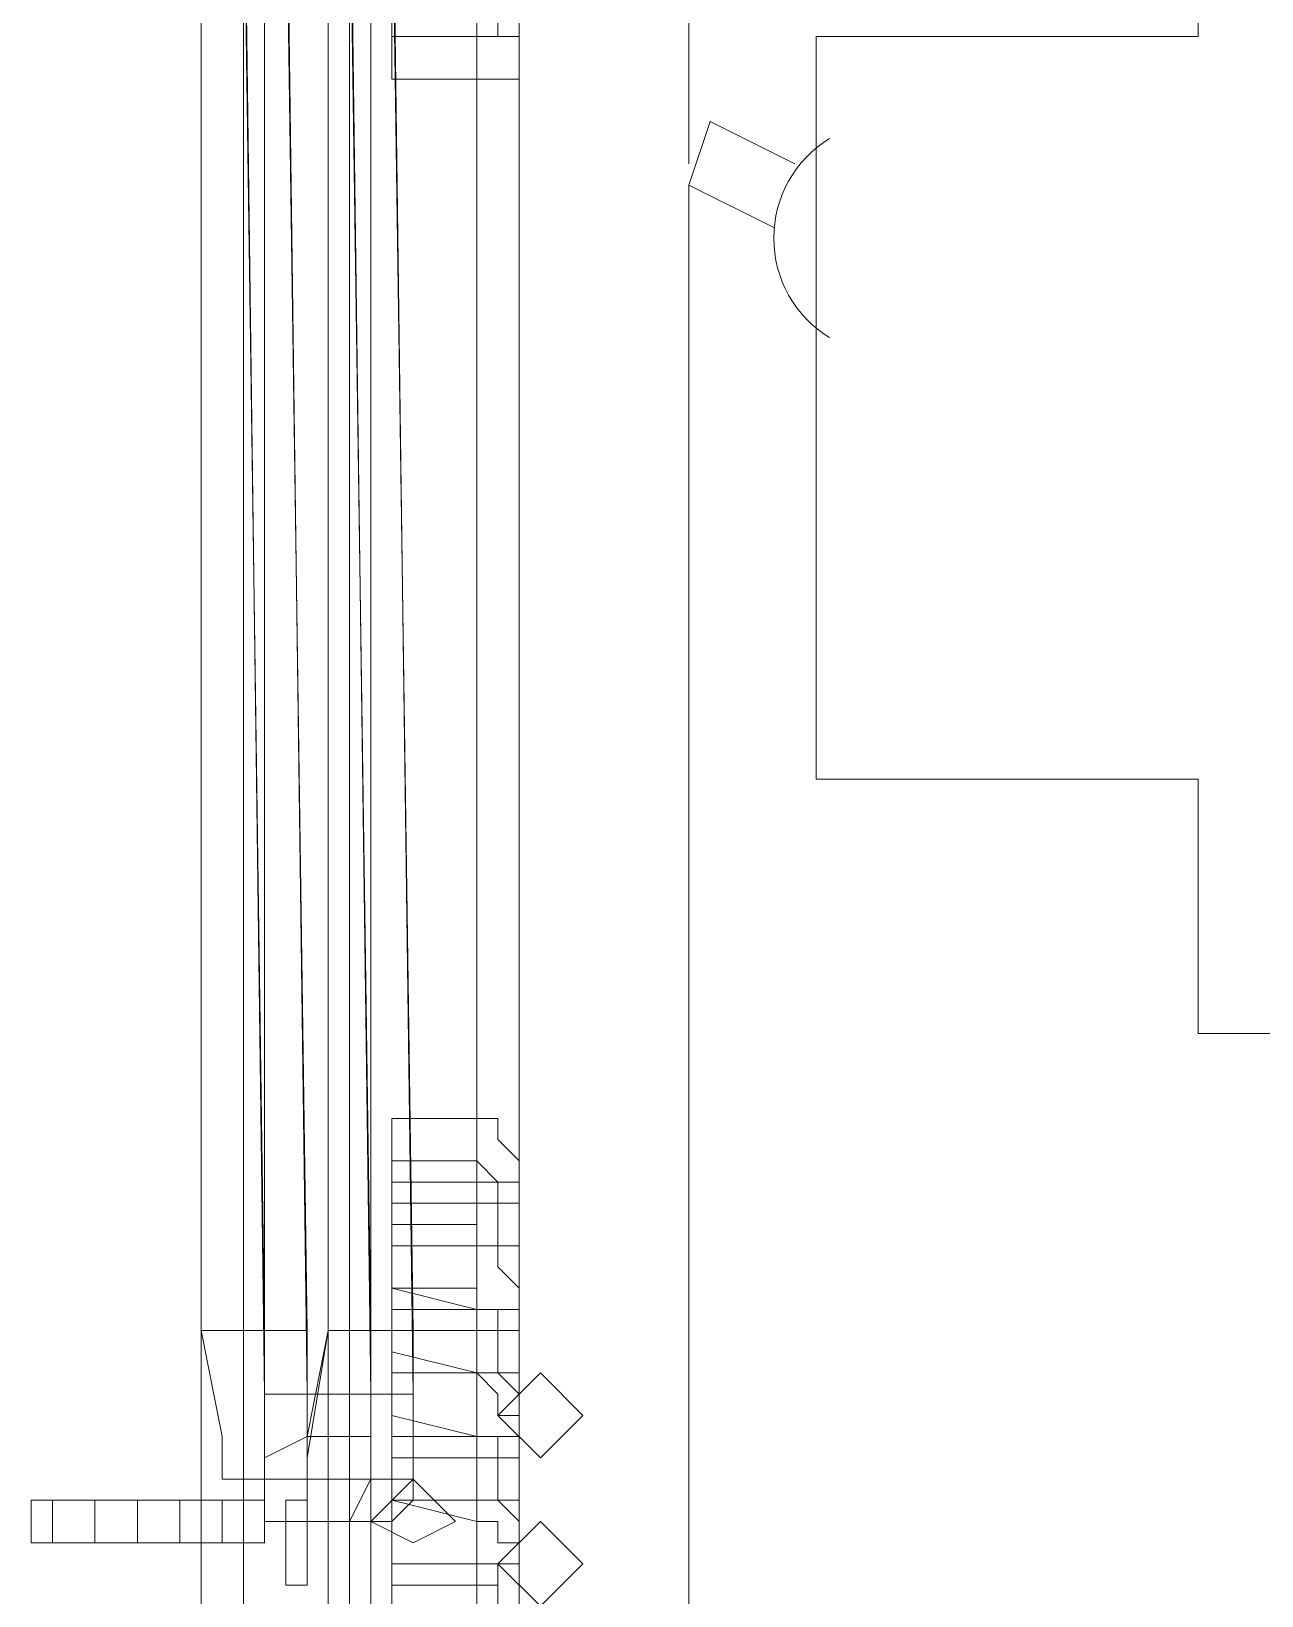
# Model space of a CAD drawing. Header units: millimetres. Extents: x 42 to 552, y 43 to 535.
# Drawn here: x 480.3654 to 480.4396, y 495.8001 to 495.8945 of the extents above; entities that cross this region are included whole.
import ezdxf

# ---------------------------------------------------------------- set-up
doc = ezdxf.new("R2010")
doc.units = ezdxf.units.MM
doc.header["$LTSCALE"] = 0.75
doc.header["$MEASUREMENT"] = 0
doc.layers.add('PDF_0', color=7, linetype='Continuous')

msp = doc.modelspace()

# ---------------------------------------------------------------- linework, layer by layer
at = {"layer": 'PDF_0', "lineweight": 18}
for points in [[(480.410154, 496.246102), (480.410154, 496.217949), (480.405036, 496.217949), (480.405036, 495.886508)], [(480.392239, 496.240983), (480.392239, 495.791811)], [(480.375603, 495.779014), (480.375603, 495.777735), (480.375603, 495.775175), (480.375603, 495.773895), (480.375603, 495.763658), (480.375603, 495.752141), (480.382001, 495.750861), (480.383281, 495.75342), (480.383281, 495.759819), (480.383281, 496.228186), (480.383281, 496.234585), (480.382001, 496.237144)], [(480.375603, 495.805888), (480.375603, 496.233305), (480.376882, 496.233305)], [(480.383281, 496.228186), (480.384561, 496.228186), (480.384561, 495.759819), (480.383281, 495.759819)], [(480.376882, 495.92234), (480.376882, 495.914662), (480.376882, 495.92234), (480.376882, 495.914662), (480.376882, 495.912102), (480.375603, 495.905704), (480.375603, 495.855796), (480.375603, 495.816125), (480.376882, 495.809727), (480.376882, 495.807167), (480.382001, 495.807167), (480.382001, 495.809727), (480.383281, 495.816125), (480.383281, 495.866033), (480.383281, 495.905704), (480.382001, 495.912102), (480.382001, 495.914662)], [(480.382001, 495.808447), (480.383281, 495.816125), (480.383281, 495.866033), (480.383281, 495.905704), (480.382001, 495.912102), (480.382001, 495.914662), (480.380722, 495.914662), (480.380722, 495.92234)], [(480.382001, 495.912102), (480.379442, 495.912102), (480.378162, 495.912102), (480.378162, 495.910822), (480.378162, 495.909543), (480.379442, 495.812286), (480.379442, 495.811007), (480.379442, 495.809727), (480.379442, 495.808447), (480.382001, 495.809727)], [(480.375603, 495.816125), (480.375603, 495.855796), (480.375603, 495.905704)], [(480.378162, 495.905704), (480.379442, 495.816125), (480.379442, 495.813566), (480.379442, 495.812286), (480.379442, 495.811007), (480.379442, 495.809727), (480.379442, 495.808447), (480.379442, 495.807167), (480.379442, 495.808447), (480.379442, 495.809727), (480.379442, 495.811007), (480.379442, 495.812286), (480.379442, 495.813566), (480.379442, 495.816125), (480.375603, 495.816125), (480.376882, 495.809727), (480.376882, 495.807167)], [(480.392239, 495.895466), (480.38712, 495.895466), (480.38712, 495.891627), (480.392239, 495.891627)], [(480.38712, 495.894186), (480.392239, 495.894186)], [(480.411434, 495.886508), (480.406315, 495.889068), (480.405036, 495.885229)], [(480.410154, 495.882669), (480.405036, 495.885229), (480.405036, 495.791811)], [(480.392239, 495.822524), (480.38712, 495.822524), (480.38712, 495.818685), (480.392239, 495.817405)], [(480.38712, 495.821244), (480.392239, 495.821244)], [(480.38712, 495.813566), (480.392239, 495.813566), (480.38712, 495.814846), (480.38712, 495.809727), (480.392239, 495.809727)], [(480.376882, 495.803328), (480.371764, 495.803328), (480.366645, 495.803328), (480.365365, 495.803328), (480.365365, 495.805888), (480.366645, 495.805888), (480.371764, 495.805888), (480.376882, 495.805888)], [(480.365365, 495.805888), (480.365365, 495.803328)], [(480.366645, 495.805888), (480.366645, 495.803328)], [(480.371764, 495.805888), (480.371764, 495.803328)], [(480.392239, 495.802049), (480.38712, 495.802049), (480.38712, 495.805888), (480.392239, 495.805888), (480.38712, 495.805888)], [(480.375603, 495.803328), (480.375603, 495.779014), (480.375603, 495.777735), (480.375603, 495.775175), (480.375603, 495.777735)]]:
    msp.add_lwpolyline(points, dxfattribs=at)
at = {"layer": 'PDF_0', "lineweight": 0}
for points in [[(480.382001, 495.775175), (480.380722, 495.775175), (480.382001, 495.775175), (480.380722, 495.775175), (480.378162, 495.775175), (480.378162, 495.777735), (480.378162, 495.779014), (480.378162, 495.958171)], [(480.38584, 495.946654), (480.38584, 495.759819), (480.38584, 495.75598), (480.38584, 495.75342), (480.378162, 495.75342), (480.378162, 495.761099), (480.378162, 495.763658), (480.379442, 495.763658), (480.379442, 495.773895), (480.382001, 495.773895), (480.383281, 495.773895), (480.383281, 495.776455), (480.382001, 495.779014), (480.379442, 495.779014), (480.379442, 495.775175)], [(480.394798, 495.945374), (480.394798, 495.75342), (480.392239, 495.75342), (480.38584, 495.75342), (480.38584, 495.75598), (480.38584, 495.759819)], [(480.392239, 495.945374), (480.392239, 495.752141), (480.392239, 495.749581), (480.392239, 495.750861), (480.392239, 495.749581), (480.392239, 495.750861), (480.392239, 495.752141)], [(480.383281, 495.918501), (480.384561, 495.917221), (480.38584, 495.913382), (480.38584, 495.905704), (480.38584, 495.855796), (480.38584, 495.816125), (480.38584, 495.807167), (480.384561, 495.804608), (480.379442, 495.804608), (480.379442, 495.808447), (480.379442, 495.816125), (480.379442, 495.866033), (480.379442, 495.905704), (480.379442, 495.913382), (480.379442, 495.917221)], [(480.38712, 495.917221), (480.38712, 495.915941), (480.38712, 495.914662), (480.38712, 495.913382), (480.38712, 495.912102), (480.38712, 495.910822), (480.38712, 495.908263), (480.38712, 495.905704), (480.38584, 495.905704), (480.38584, 495.855796), (480.38584, 495.816125)], [(480.382001, 495.808447), (480.382001, 495.807167), (480.382001, 495.808447), (480.382001, 495.809727), (480.382001, 495.811007), (480.382001, 495.812286), (480.380722, 495.909543), (480.38712, 495.909543), (480.38712, 495.910822), (480.38712, 495.912102), (480.38712, 495.913382), (480.38712, 495.914662), (480.38712, 495.913382), (480.393518, 495.913382)], [(480.393518, 495.894186), (480.393518, 495.898026), (480.393518, 495.899305), (480.392239, 495.899305), (480.394798, 495.899305), (480.394798, 495.900585), (480.394798, 495.901865), (480.393518, 495.903144), (480.392239, 495.903144), (480.394798, 495.903144), (480.394798, 495.904424), (480.394798, 495.906983), (480.394798, 495.908263), (480.394798, 495.909543), (480.393518, 495.910822), (480.392239, 495.910822), (480.38712, 495.910822), (480.392239, 495.910822), (480.392239, 495.914662), (480.393518, 495.914662), (480.393518, 495.913382), (480.393518, 495.910822)], [(480.382001, 495.912102), (480.384561, 495.912102), (480.384561, 495.910822), (480.384561, 495.909543), (480.38584, 495.812286), (480.38584, 495.811007), (480.38584, 495.809727), (480.382001, 495.809727)], [(480.384561, 495.905704), (480.38584, 495.816125), (480.38584, 495.813566), (480.38584, 495.812286), (480.38584, 495.811007), (480.38584, 495.809727), (480.38584, 495.808447), (480.38584, 495.807167), (480.384561, 495.807167), (480.382001, 495.807167), (480.3884, 495.807167), (480.3884, 495.808447), (480.3884, 495.809727), (480.3884, 495.811007), (480.3884, 495.812286), (480.38712, 495.909543)], [(480.380722, 495.905704), (480.382001, 495.816125), (480.382001, 495.813566), (480.382001, 495.811007), (480.382001, 495.809727), (480.382001, 495.807167), (480.382001, 495.805888), (480.382001, 495.804608), (480.382001, 495.805888), (480.382001, 495.804608), (480.382001, 495.803328), (480.382001, 495.804608), (480.382001, 495.803328), (480.382001, 495.800769), (480.382001, 495.803328), (480.382001, 495.800769), (480.382001, 495.803328), (480.382001, 495.800769), (480.382001, 495.805888), (480.382001, 495.804608), (480.382001, 495.805888), (480.382001, 495.803328), (480.382001, 495.805888), (480.382001, 495.804608), (480.382001, 495.803328), (480.382001, 495.805888), (480.382001, 495.803328), (480.382001, 495.800769), (480.382001, 495.802049), (480.382001, 495.803328), (480.382001, 495.802049), (480.382001, 495.803328), (480.382001, 495.805888), (480.382001, 495.804608), (480.382001, 495.805888), (480.382001, 495.804608), (480.382001, 495.805888), (480.382001, 495.807167), (480.382001, 495.809727), (480.382001, 495.811007), (480.382001, 495.813566), (480.382001, 495.816125), (480.379442, 495.816125), (480.379442, 495.866033), (480.379442, 495.905704)], [(480.38712, 495.905704), (480.3884, 495.816125), (480.3884, 495.813566), (480.3884, 495.811007), (480.3884, 495.809727), (480.3884, 495.807167), (480.3884, 495.805888), (480.38712, 495.804608), (480.384561, 495.804608), (480.38584, 495.807167), (480.38584, 495.816125), (480.3884, 495.816125), (480.3884, 495.813566), (480.3884, 495.811007), (480.3884, 495.809727), (480.3884, 495.807167), (480.3884, 495.805888), (480.38712, 495.804608)], [(480.38712, 495.895466), (480.38712, 495.896746), (480.38712, 495.899305), (480.392239, 495.899305), (480.392239, 495.828922), (480.393518, 495.828922), (480.393518, 495.827643), (480.394798, 495.826363), (480.394798, 495.825083)], [(480.392239, 495.891627), (480.394798, 495.891627), (480.394798, 495.892907), (480.394798, 495.894186), (480.393518, 495.894186), (480.392239, 495.894186)], [(480.392239, 495.828922), (480.38712, 495.828922), (480.38712, 495.825083)], [(480.392239, 495.826363), (480.38712, 495.826363)], [(480.394798, 495.817405), (480.394798, 495.818685), (480.394798, 495.819964), (480.394798, 495.821244), (480.393518, 495.821244), (480.393518, 495.823803), (480.393518, 495.825083), (480.392239, 495.826363), (480.392239, 495.821244), (480.393518, 495.821244), (480.393518, 495.819964), (480.394798, 495.818685), (480.394798, 495.817405), (480.394798, 495.816125)], [(480.393518, 495.823803), (480.38712, 495.823803), (480.38712, 495.825083), (480.394798, 495.825083), (480.394798, 495.823803)], [(480.38712, 495.822524), (480.38712, 495.823803), (480.394798, 495.823803), (480.394798, 495.822524)], [(480.38712, 495.821244), (480.392239, 495.821244), (480.394798, 495.821244)], [(480.392239, 495.821244), (480.393518, 495.821244)], [(480.392239, 495.818685), (480.38712, 495.818685), (480.38712, 495.817405)], [(480.393518, 495.816125), (480.393518, 495.817405), (480.392239, 495.817405), (480.392239, 495.818685), (480.392239, 495.813566), (480.393518, 495.813566)], [(480.392239, 495.817405), (480.394798, 495.817405), (480.38712, 495.817405), (480.38712, 495.816125), (480.38712, 495.814846)], [(480.379442, 495.804608), (480.379442, 495.808447), (480.379442, 495.816125)], [(480.384561, 495.807167), (480.38584, 495.807167), (480.38584, 495.808447), (480.38584, 495.809727), (480.38584, 495.811007), (480.38584, 495.812286), (480.38584, 495.813566), (480.38584, 495.816125), (480.383281, 495.816125)], [(480.394798, 495.809727), (480.394798, 495.811007), (480.394798, 495.812286), (480.393518, 495.813566), (480.393518, 495.816125), (480.38712, 495.816125), (480.394798, 495.816125), (480.394798, 495.814846), (480.394798, 495.813566), (480.392239, 495.813566)], [(480.38712, 495.813566), (480.392239, 495.813566), (480.393518, 495.812286), (480.393518, 495.811007), (480.394798, 495.811007), (480.394798, 495.809727), (480.38712, 495.809727), (480.38712, 495.808447), (480.38712, 495.805888), (480.392239, 495.804608), (480.393518, 495.804608), (480.393518, 495.803328), (480.394798, 495.803328), (480.394798, 495.802049), (480.394798, 495.799489)], [(480.394798, 495.808447), (480.394798, 495.807167), (480.394798, 495.805888), (480.392239, 495.805888), (480.393518, 495.805888), (480.393518, 495.808447), (480.393518, 495.809727), (480.392239, 495.809727), (480.38712, 495.811007)], [(480.38712, 495.809727), (480.38712, 495.809727)], [(480.392239, 495.804608), (480.392239, 495.809727), (480.394798, 495.809727), (480.394798, 495.808447), (480.38712, 495.808447), (480.393518, 495.808447)], [(480.3884, 495.807167), (480.3884, 495.807167)], [(480.3884, 495.807167), (480.3884, 495.807167)], [(480.369204, 495.803328), (480.369204, 495.805888)], [(480.371764, 495.805888), (480.371764, 495.803328)], [(480.374323, 495.805888), (480.374323, 495.803328)], [(480.382001, 495.805888), (480.382001, 495.803328), (480.382001, 495.802049), (480.382001, 495.800769), (480.382001, 495.802049), (480.382001, 495.800769), (480.380722, 495.800769), (480.380722, 495.805888)], [(480.380722, 495.805888), (480.382001, 495.805888)], [(480.380722, 495.805888), (480.382001, 495.805888)], [(480.382001, 495.805888), (480.382001, 495.805888)], [(480.382001, 495.805888), (480.382001, 495.805888)], [(480.382001, 495.805888), (480.382001, 495.805888)], [(480.382001, 495.805888), (480.382001, 495.805888)], [(480.382001, 495.805888), (480.382001, 495.805888)], [(480.382001, 495.805888), (480.382001, 495.804608)], [(480.382001, 495.805888), (480.382001, 495.803328)], [(480.382001, 495.803328), (480.382001, 495.805888)], [(480.382001, 495.805888), (480.382001, 495.804608)], [(480.382001, 495.805888), (480.382001, 495.805888)], [(480.382001, 495.805888), (480.382001, 495.805888)], [(480.382001, 495.805888), (480.382001, 495.803328)], [(480.382001, 495.805888), (480.382001, 495.805888)], [(480.382001, 495.805888), (480.382001, 495.803328)], [(480.38712, 495.794371), (480.38712, 495.791811), (480.394798, 495.791811), (480.394798, 495.794371), (480.394798, 495.79565), (480.394798, 495.79693), (480.393518, 495.79821), (480.393518, 495.800769), (480.393518, 495.802049), (480.392239, 495.802049), (480.394798, 495.802049), (480.394798, 495.803328), (480.394798, 495.804608), (480.393518, 495.805888)], [(480.382001, 495.804608), (480.382001, 495.804608)], [(480.382001, 495.804608), (480.382001, 495.803328)], [(480.382001, 495.804608), (480.382001, 495.803328)], [(480.382001, 495.804608), (480.382001, 495.804608)], [(480.382001, 495.804608), (480.382001, 495.804608)], [(480.382001, 495.803328), (480.382001, 495.803328)], [(480.382001, 495.803328), (480.382001, 495.803328)], [(480.382001, 495.803328), (480.382001, 495.803328)], [(480.382001, 495.803328), (480.382001, 495.803328)], [(480.382001, 495.803328), (480.382001, 495.803328)], [(480.382001, 495.802049), (480.382001, 495.803328)], [(480.382001, 495.802049), (480.382001, 495.803328)], [(480.382001, 495.803328), (480.382001, 495.803328)], [(480.382001, 495.803328), (480.382001, 495.802049)], [(480.382001, 495.803328), (480.382001, 495.802049)], [(480.382001, 495.802049), (480.382001, 495.802049)], [(480.394798, 495.802049), (480.38712, 495.802049), (480.392239, 495.802049), (480.392239, 495.79693), (480.393518, 495.79693), (480.393518, 495.79565), (480.394798, 495.794371), (480.38712, 495.794371), (480.392239, 495.794371), (480.393518, 495.794371), (480.393518, 495.793091), (480.38712, 495.793091)], [(480.38712, 495.802049), (480.38712, 495.799489), (480.38712, 495.79821), (480.392239, 495.79693)], [(480.38712, 495.802049), (480.38712, 495.802049)], [(480.380722, 495.800769), (480.382001, 495.800769)], [(480.382001, 495.800769), (480.382001, 495.800769)], [(480.382001, 495.800769), (480.382001, 495.800769)], [(480.38712, 495.800769), (480.393518, 495.800769)]]:
    msp.add_lwpolyline(points, dxfattribs=at)
at = {"layer": 'PDF_0', "lineweight": 18}
for points in [[(480.475419, 495.891627), (480.477978, 495.892907), (480.477978, 495.908263), (480.46902, 495.908263), (480.461342, 495.909543), (480.435748, 495.909543), (480.435748, 495.894186), (480.412714, 495.894186), (480.412714, 495.849397), (480.435748, 495.849397), (480.435748, 495.834041), (480.461342, 495.834041), (480.46902, 495.835321), (480.477978, 495.835321), (480.477978, 495.855796), (480.474139, 495.855796), (480.474139, 495.854516), (480.47158, 495.854516), (480.47158, 495.891627)], [(480.396078, 495.808447), (480.393518, 495.811007), (480.396078, 495.813566), (480.398637, 495.811007)], [(480.383281, 495.812286), (480.379442, 495.812286)], [(480.3884, 495.803328), (480.38584, 495.804608), (480.3884, 495.807167), (480.390959, 495.804608)], [(480.379442, 495.803328), (480.376882, 495.803328), (480.376882, 495.805888), (480.379442, 495.805888)], [(480.396078, 495.799489), (480.393518, 495.802049), (480.396078, 495.804608), (480.398637, 495.802049)]]:
    msp.add_lwpolyline(points, close=True, dxfattribs=at)
at = {"layer": 'PDF_0', "lineweight": 0}
for points in [[(480.382001, 495.812286), (480.3884, 495.812286)], [(480.375603, 495.805888), (480.375603, 495.803328)], [(480.378162, 495.803328), (480.378162, 495.805888)], [(480.382001, 495.805888), (480.382001, 495.804608)], [(480.382001, 495.803328), (480.382001, 495.804608)], [(480.382001, 495.803328), (480.382001, 495.802049)]]:
    msp.add_lwpolyline(points, close=True, dxfattribs=at)
at = {"layer": 'PDF_0', "lineweight": 18}
msp.add_arc((480.417194, 495.882029), 0.00704, 121.51023, 238.48733, dxfattribs=at)

doc.saveas('drawing.dxf')
